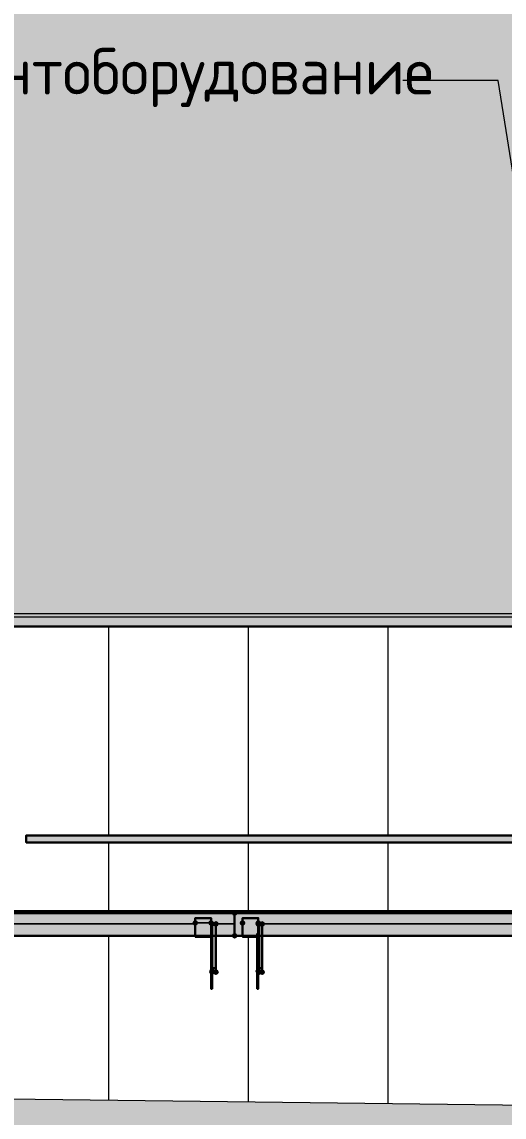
# Model space of a CAD drawing. Header units: millimetres. Extents: x -11345 to 411485, y -9810 to 73012.
# Drawn here: x 301722 to 303798, y 3243 to 7960 of the extents above; entities that cross this region are included whole.
import ezdxf

# ---------------------------------------------------------------- set-up
doc = ezdxf.new("R2010")
doc.units = ezdxf.units.MM
for name, color, linetype in [('PDF _Аннотация', 7, 'Continuous'), ('PDF _Крыша штриховка', 7, 'Continuous'), ('PDF _Линии', 7, 'Continuous'), ('PDF _Перекрытие', 7, 'Continuous'), ('PDF _Текст', 7, 'Continuous')]:
    doc.layers.add(name, color=color, linetype=linetype)
for name, color, linetype, true_color in [('PDF _Антураж', 7, 'Continuous', 0xb7c0ca), ('PDF _Обобщенные модели', 7, 'Continuous', 0xb5bcbf), ('PDF _Ограждение', 7, 'Continuous', 0x7f7f7f), ('PDF _Стены штриховка поверхности', 7, 'Continuous', 0xcacbcc)]:
    doc.layers.add(name, color=color, linetype=linetype, true_color=true_color)
doc.styles.add('PDF GOST Common', font='GOST_Common.ttf')

msp = doc.modelspace()

# ---------------------------------------------------------------- hatches: boundary and pattern name
at = {"layer": 'PDF _Антураж', "transparency": 33554687}
msp.add_hatch(color=256, dxfattribs=at).paths.add_polyline_path([(298603.49472, 3063.50144), (298734.71891, 3046.56929), (298738.95195, 3063.50144), (298738.95195, 3076.20056), (298726.25284, 3076.20056), (298730.48587, 3093.13271), (298946.37083, 3063.50144), (298942.13779, 3042.33625), (298950.60387, 3042.33625), (298954.83691, 3063.50144), (299132.62452, 3038.10321), (301592.0198, 3008.47194), (301668.21449, 3008.47194), (307865.38263, 2932.27725), (308034.70416, 2928.04422), (308034.70416, 2919.57814), (308085.50062, 2839.15041), (308098.19974, 2830.68433), (308102.43278, 2826.4513), (308115.13189, 2822.21826), (308119.36493, 2822.21826), (308144.76316, 2817.98522), (308174.39443, 2813.75218), (308178.62747, 2813.75218), (308204.0257, 2817.98522), (308208.25874, 2817.98522), (308233.65697, 2822.21826), (308237.89, 2822.21826), (308250.58912, 2826.4513), (308259.0552, 2830.68433), (308267.52127, 2839.15041), (308271.75431, 2839.15041), (308318.31773, 2919.57814), (308318.31773, 2923.81118), (308322.55077, 2923.81118), (308322.55077, 2932.27725), (314604.37968, 3008.47194), (314684.80741, 3008.47194), (317804.55667, 2970.3746), (321047.06405, 2928.04422), (321051.29708, 2928.04422), (321051.29708, 2919.57814), (321055.53012, 2915.3451), (321102.09354, 2839.15041), (321114.79266, 2830.68433), (321114.79266, 2826.4513), (321131.72481, 2822.21826), (321135.95785, 2822.21826), (321161.35608, 2817.98522), (321199.45343, 2813.75218), (321220.61862, 2817.98522), (321224.85166, 2817.98522), (321250.24989, 2822.21826), (321254.48292, 2822.21826), (321267.18204, 2826.4513), (321275.64812, 2830.68433), (321284.11419, 2839.15041), (321330.67761, 2915.3451), (321330.67761, 2928.04422), (321753.98145, 2970.3746), (321758.21449, 2961.90852), (321758.21449, 3300.55159), (321152.89, 3241.28905), (316454.21744, 3300.55159), (314629.77791, 3321.71678), (312830.73661, 3300.55159), (308195.55962, 3241.28905), (308136.29708, 3241.28905), (301697.84576, 3321.71678), (297401.31183, 3372.51324), (297418.24399, 3321.71678), (297447.87525, 3241.28905), (297452.10829, 3224.3569), (297443.64222, 3245.52209), (297447.87525, 3224.3569), (297452.10829, 3220.12386), (297718.78971, 3152.39525), (297752.65402, 3148.16221), (297735.72186, 3152.39525), (297602.38115, 3186.25955), (297752.65402, 3148.16221), (297960.07289, 3118.53094), (298163.25874, 3093.13271), (298167.49177, 3093.13271), (298180.19089, 3118.53094), (298383.37673, 3093.13271), (298493.43573, 3076.20056), (298506.13484, 3076.20056)])
at = {"layer": 'PDF _Линии', "transparency": 33554559}
for points in [[(302650.27938, 4121.76103), (302646.04635, 4130.22711), (302637.58027, 4134.46014), (302629.11419, 4130.22711), (302624.88115, 4121.76103), (302629.11419, 4113.29495), (302637.58027, 4109.06191), (302646.04635, 4113.29495)], [(302650.27938, 4121.76103), (302646.04635, 4130.22711), (302637.58027, 4134.46014), (302629.11419, 4130.22711), (302624.88115, 4121.76103), (302629.11419, 4113.29495), (302637.58027, 4109.06191), (302646.04635, 4113.29495)], [(302480.95785, 4079.43065), (302476.72481, 4087.89672), (302468.25874, 4092.12976), (302459.79266, 4087.89672), (302455.55962, 4079.43065), (302459.79266, 4070.96457), (302468.25874, 4066.73153), (302476.72481, 4070.96457)], [(302548.68646, 4079.43065), (302544.45343, 4087.89672), (302535.98735, 4092.12976), (302527.52127, 4087.89672), (302523.28823, 4079.43065), (302527.52127, 4070.96457), (302535.98735, 4066.73153), (302544.45343, 4070.96457)], [(302552.9195, 4075.19761), (302548.68646, 4083.66368), (302540.22039, 4087.89672), (302531.75431, 4083.66368), (302527.52127, 4075.19761), (302531.75431, 4066.73153), (302540.22039, 4062.49849), (302548.68646, 4066.73153)], [(302552.9195, 4075.19761), (302548.68646, 4083.66368), (302540.22039, 4087.89672), (302531.75431, 4083.66368), (302527.52127, 4075.19761), (302531.75431, 4066.73153), (302540.22039, 4062.49849), (302548.68646, 4066.73153)], [(302552.9195, 4075.19761), (302548.68646, 4083.66368), (302540.22039, 4087.89672), (302531.75431, 4083.66368), (302527.52127, 4075.19761), (302531.75431, 4066.73153), (302540.22039, 4062.49849), (302548.68646, 4066.73153)], [(302552.9195, 4075.19761), (302548.68646, 4083.66368), (302540.22039, 4087.89672), (302531.75431, 4083.66368), (302527.52127, 4075.19761), (302531.75431, 4066.73153), (302540.22039, 4062.49849), (302548.68646, 4066.73153)], [(302569.85166, 4075.19761), (302565.61862, 4083.66368), (302557.15254, 4087.89672), (302548.68646, 4083.66368), (302544.45343, 4075.19761), (302548.68646, 4066.73153), (302557.15254, 4062.49849), (302565.61862, 4066.73153)], [(302684.14369, 4079.43065), (302679.91065, 4087.89672), (302671.44458, 4092.12976), (302662.9785, 4087.89672), (302658.74546, 4079.43065), (302662.9785, 4070.96457), (302671.44458, 4066.73153), (302679.91065, 4070.96457)], [(302751.87231, 4079.43065), (302747.63927, 4087.89672), (302739.17319, 4092.12976), (302730.70711, 4087.89672), (302726.47407, 4079.43065), (302730.70711, 4070.96457), (302739.17319, 4066.73153), (302747.63927, 4070.96457)], [(302751.87231, 4075.19761), (302747.63927, 4083.66368), (302739.17319, 4087.89672), (302730.70711, 4083.66368), (302726.47407, 4075.19761), (302730.70711, 4066.73153), (302739.17319, 4062.49849), (302747.63927, 4066.73153)], [(302751.87231, 4075.19761), (302747.63927, 4083.66368), (302739.17319, 4087.89672), (302730.70711, 4083.66368), (302726.47407, 4075.19761), (302730.70711, 4066.73153), (302739.17319, 4062.49849), (302747.63927, 4066.73153)], [(302756.10534, 4075.19761), (302751.87231, 4083.66368), (302743.40623, 4087.89672), (302734.94015, 4083.66368), (302730.70711, 4075.19761), (302734.94015, 4066.73153), (302743.40623, 4062.49849), (302751.87231, 4066.73153)], [(302756.10534, 4075.19761), (302751.87231, 4083.66368), (302743.40623, 4087.89672), (302734.94015, 4083.66368), (302730.70711, 4075.19761), (302734.94015, 4066.73153), (302743.40623, 4062.49849), (302751.87231, 4066.73153)], [(302768.80446, 4075.19761), (302764.57142, 4083.66368), (302756.10534, 4087.89672), (302747.63927, 4083.66368), (302743.40623, 4075.19761), (302747.63927, 4066.73153), (302756.10534, 4062.49849), (302764.57142, 4066.73153)], [(302650.27938, 4024.40115), (302646.04635, 4032.86722), (302637.58027, 4037.10026), (302629.11419, 4032.86722), (302624.88115, 4024.40115), (302629.11419, 4015.93507), (302637.58027, 4011.70203), (302646.04635, 4015.93507)], [(302650.27938, 4024.40115), (302646.04635, 4032.86722), (302637.58027, 4037.10026), (302629.11419, 4032.86722), (302624.88115, 4024.40115), (302629.11419, 4015.93507), (302637.58027, 4011.70203), (302646.04635, 4015.93507)], [(302552.9195, 3872.01177), (302548.68646, 3880.47784), (302540.22039, 3884.71088), (302531.75431, 3880.47784), (302527.52127, 3872.01177), (302531.75431, 3863.54569), (302540.22039, 3859.31265), (302548.68646, 3863.54569)], [(302552.9195, 3867.77873), (302548.68646, 3876.24481), (302540.22039, 3880.47784), (302531.75431, 3876.24481), (302527.52127, 3867.77873), (302531.75431, 3859.31265), (302540.22039, 3855.07961), (302548.68646, 3859.31265)], [(302552.9195, 3867.77873), (302548.68646, 3876.24481), (302540.22039, 3880.47784), (302531.75431, 3876.24481), (302527.52127, 3867.77873), (302531.75431, 3859.31265), (302540.22039, 3855.07961), (302548.68646, 3859.31265)], [(302569.85166, 3867.77873), (302565.61862, 3876.24481), (302557.15254, 3880.47784), (302548.68646, 3876.24481), (302544.45343, 3867.77873), (302548.68646, 3859.31265), (302557.15254, 3855.07961), (302565.61862, 3859.31265)], [(302751.87231, 3872.01177), (302747.63927, 3880.47784), (302739.17319, 3884.71088), (302730.70711, 3880.47784), (302726.47407, 3872.01177), (302730.70711, 3863.54569), (302739.17319, 3859.31265), (302747.63927, 3863.54569)], [(302756.10534, 3867.77873), (302751.87231, 3876.24481), (302743.40623, 3880.47784), (302734.94015, 3876.24481), (302730.70711, 3867.77873), (302734.94015, 3859.31265), (302743.40623, 3855.07961), (302751.87231, 3859.31265)], [(302756.10534, 3867.77873), (302751.87231, 3876.24481), (302743.40623, 3880.47784), (302734.94015, 3876.24481), (302730.70711, 3867.77873), (302734.94015, 3859.31265), (302743.40623, 3855.07961), (302751.87231, 3859.31265)], [(302768.80446, 3867.77873), (302764.57142, 3876.24481), (302756.10534, 3880.47784), (302747.63927, 3876.24481), (302743.40623, 3867.77873), (302747.63927, 3859.31265), (302756.10534, 3855.07961), (302764.57142, 3859.31265)]]:
    msp.add_hatch(color=256, dxfattribs=at).paths.add_polyline_path(points)
at = {"layer": 'PDF _Обобщенные модели', "true_color": 0x7f7f7f, "transparency": 33554559}
h = msp.add_hatch(color=8, dxfattribs=at)
h.paths.add_polyline_path([(305342.49177, 3872.01177), (305338.25874, 3884.71088), (305338.25874, 3872.01177)])
h.paths.add_polyline_path([(304157.24104, 3867.77873), (304157.24104, 4024.40115), (305270.53012, 4024.40115), (305270.53012, 4020.16811), (305338.25874, 4020.16811), (305338.25874, 3884.71088), (305342.49177, 3884.71088), (305342.49177, 3872.01177), (305342.49177, 3867.77873), (305355.19089, 3867.77873), (305355.19089, 4024.40115), (305435.61862, 4024.40115), (305435.61862, 4130.22711), (301236.44458, 4130.22711), (301236.44458, 4024.40115), (301270.30888, 4024.40115), (301270.30888, 4020.16811), (301333.80446, 4020.16811), (301333.80446, 3795.81708), (301338.0375, 3795.81708), (301338.0375, 3884.71088), (301342.27054, 3884.71088), (301338.0375, 4075.19761), (301338.0375, 4079.43065), (302307.40328, 4079.43065), (301338.0375, 4075.19761), (301342.27054, 4075.19761), (301342.27054, 3884.71088), (301342.27054, 3867.77873), (301354.96965, 3867.77873), (301354.96965, 4024.40115), (302468.25874, 4024.40115), (302468.25874, 4020.16811), (302535.98735, 4020.16811), (302535.98735, 3795.81708), (302540.22039, 3795.81708), (302540.22039, 3867.77873), (302557.15254, 3867.77873), (302557.15254, 4024.40115), (302671.44458, 4024.40115), (302671.44458, 4020.16811), (302734.94015, 4020.16811), (302734.94015, 3795.81708), (302739.17319, 3795.81708), (302739.17319, 3867.77873), (302743.40623, 3867.77873), (302739.17319, 3884.71088), (302743.40623, 3884.71088), (302739.17319, 4075.19761), (302739.17319, 4079.43065), (303708.53897, 4079.43065), (302739.17319, 4075.19761), (302743.40623, 4075.19761), (302743.40623, 3884.71088), (302743.40623, 3867.77873), (302756.10534, 3867.77873), (302756.10534, 4024.40115), (303869.39443, 4024.40115), (303869.39443, 4020.16811), (303937.12304, 4020.16811), (303937.12304, 4075.19761), (303937.12304, 4079.43065), (304038.71596, 4079.43065), (303937.12304, 4075.19761), (303941.35608, 3884.71088), (303941.35608, 3867.77873), (303954.0552, 3867.77873), (303954.0552, 4024.40115), (304068.34723, 4024.40115), (304068.34723, 4020.16811), (304136.07584, 4020.16811), (304136.07584, 3795.81708), (304140.30888, 3795.81708), (304140.30888, 3867.77873)])
h.paths.add_polyline_path([(305338.25874, 4075.19761), (305338.25874, 4079.43065), (305422.9195, 4079.43065)], flags=0)
h.paths.add_polyline_path([(302540.22039, 4075.19761), (302540.22039, 4032.86722), (302535.98735, 4032.86722), (302535.98735, 4079.43065), (302624.88115, 4079.43065)], flags=0)
h.paths.add_polyline_path([(304140.30888, 4075.19761), (304140.30888, 4032.86722), (304136.07584, 4032.86722), (304136.07584, 4079.43065), (305270.53012, 4079.43065)], flags=0)
at = {"layer": 'PDF _Ограждение', "true_color": 0xb5bcbf, "transparency": 33554559}
msp.add_hatch(color=9, dxfattribs=at).paths.add_polyline_path([(299145.32363, 5412.83773), (299145.32363, 5353.57519), (321758.21449, 5353.57519), (321758.21449, 5412.83773), (313067.78676, 5412.83773), (313067.78676, 5391.67253), (312407.43278, 5391.67253), (312407.43278, 5412.83773), (305016.54782, 5412.83773), (305016.54782, 5391.67253), (304356.19384, 5391.67253), (304356.19384, 5412.83773)])
at = {"layer": 'PDF _Перекрытие', "true_color": 0x787878, "transparency": 33554559}
msp.add_hatch(color=8, dxfattribs=at).paths.add_polyline_path([(305152.00505, 4456.17106), (301740.17614, 4456.17106), (301740.17614, 4426.53979), (305152.00505, 4426.53979)])
at = {"layer": 'PDF _Стены штриховка поверхности', "true_color": 0xfbfbf4, "transparency": 33554687}
msp.add_hatch(color=7, dxfattribs=at).paths.add_polyline_path([(299187.65402, 11339.09141), (299187.65402, 10733.76693), (299191.88705, 10733.76693), (299191.88705, 10712.60174), (299187.65402, 10712.60174), (299187.65402, 10107.27725), (299191.88705, 10107.27725), (299191.88705, 10081.87902), (299187.65402, 10081.87902), (299187.65402, 9476.55454), (299191.88705, 9476.55454), (299191.88705, 9455.38935), (299187.65402, 9455.38935), (299187.65402, 8850.06486), (299191.88705, 8850.06486), (299191.88705, 8824.66663), (299187.65402, 8824.66663), (299187.65402, 8219.34215), (299191.88705, 8219.34215), (299191.88705, 8193.94392), (299187.65402, 8193.94392), (299187.65402, 7592.85248), (299191.88705, 7592.85248), (299191.88705, 7567.45425), (299187.65402, 7567.45425), (299187.65402, 6962.12976), (299191.88705, 6962.12976), (299191.88705, 6936.73153), (299187.65402, 6936.73153), (299187.65402, 6335.64009), (299191.88705, 6335.64009), (299191.88705, 6310.24186), (299187.65402, 6310.24186), (299187.65402, 5704.91737), (299191.88705, 5704.91737), (299191.88705, 5679.51914), (299187.65402, 5679.51914), (299187.65402, 5552.52799), (299217.28528, 5531.3628), (299217.28528, 5497.49849), (299187.65402, 5497.49849), (299187.65402, 5412.83773), (299852.24104, 5412.83773), (299852.24104, 6276.37755), (299818.37673, 6276.37755), (299818.37673, 11076.64304), (301515.82511, 11076.64304), (301511.59207, 8075.41885), (301511.59207, 6276.37755), (301553.92245, 6276.37755), (301553.92245, 5412.83773), (303852.46228, 5412.83773), (303852.46228, 6276.37755), (303848.22924, 6276.37755), (303848.22924, 11076.64304), (305524.51242, 11076.64304), (305524.51242, 6276.37755), (305528.74546, 6276.37755), (305528.74546, 5412.83773), (306379.58617, 5412.83773), (306379.58617, 11868.22121), (299187.65402, 11868.22121), (299187.65402, 11364.48964), (299191.88705, 11364.48964), (299191.88705, 11339.09141)])

# ---------------------------------------------------------------- linework, layer by layer
at = {"layer": 'PDF _Аннотация', "lineweight": 9}
msp.add_lwpolyline([(304296.9313, 4422.30675), (303772.03455, 7707.14451), (303649.27643, 7707.14451), (303361.42983, 7707.14451)], dxfattribs=at)
at = {"layer": 'PDF _Антураж', "color": 7, "lineweight": 18}
msp.add_lwpolyline([(321334.91065, 2919.57814), (321334.91065, 2923.81118), (321758.21449, 2961.90852), (321758.21449, 3300.55159), (321152.89, 3241.28905), (314672.10829, 3321.71678), (308165.92835, 3241.28905), (297401.31183, 3372.51324), (297452.10829, 3224.3569), (297752.65402, 3148.16221)], dxfattribs=at)
at = {"layer": 'PDF _Крыша штриховка', "lineweight": 9}
for points in [[(302095.75136, 4456.17106), (302095.75136, 5353.57519)], [(302696.84281, 4456.17106), (302696.84281, 5353.57519)], [(303297.93425, 4456.17106), (303297.93425, 5353.57519)], [(302095.75136, 4130.22711), (302095.75136, 4426.53979)], [(302696.84281, 4130.22711), (302696.84281, 4426.53979)], [(303297.93425, 4130.22711), (303297.93425, 4426.53979)], [(302095.75136, 3317.48374), (302095.75136, 4024.40115)], [(302696.84281, 3309.01767), (302696.84281, 4020.16811)], [(303297.93425, 3300.55159), (303297.93425, 4024.40115)]]:
    msp.add_lwpolyline(points, dxfattribs=at)
at = {"layer": 'PDF _Линии', "lineweight": 30}
for points in [[(305152.00505, 4426.53979), (301740.17614, 4426.53979), (301740.17614, 4456.17106), (305152.00505, 4456.17106)], [(304038.71596, 4121.76103), (304038.71596, 4087.89672), (304038.71596, 4079.43065), (304038.71596, 4024.40115), (304038.71596, 4079.43065), (304038.71596, 4087.89672), (304038.71596, 4121.76103), (304038.71596, 4125.99407), (304038.71596, 4130.22711), (302637.58027, 4130.22711), (302637.58027, 4125.99407), (302637.58027, 4121.76103)], [(302739.17319, 4075.19761), (302739.17319, 3986.3038)], [(302743.40623, 4075.19761), (302743.40623, 3884.71088)]]:
    msp.add_lwpolyline(points, close=True, dxfattribs=at)
for points in [[(301236.44458, 4024.40115), (301236.44458, 4079.43065), (301236.44458, 4087.89672), (301236.44458, 4121.76103), (302637.58027, 4121.76103), (302637.58027, 4087.89672), (302637.58027, 4079.43065), (302637.58027, 4024.40115), (302637.58027, 4079.43065), (302637.58027, 4087.89672), (302637.58027, 4121.76103), (302637.58027, 4125.99407), (302637.58027, 4130.22711), (301236.44458, 4130.22711), (301236.44458, 4125.99407), (301236.44458, 4121.76103)], [(302535.98735, 4020.16811), (302468.25874, 4020.16811), (302468.25874, 4079.43065), (302468.25874, 4100.59584), (302535.98735, 4100.59584), (302535.98735, 4079.43065), (302535.98735, 4032.86722), (302535.98735, 4079.43065)], [(302535.98735, 4075.19761), (302535.98735, 4075.19761)], [(302540.22039, 3872.01177), (302540.22039, 3884.71088), (302540.22039, 3867.77873), (302540.22039, 3884.71088), (302557.15254, 3884.71088), (302557.15254, 4075.19761), (302540.22039, 4075.19761), (302540.22039, 3884.71088), (302540.22039, 4075.19761), (302540.22039, 3986.3038), (302540.22039, 4075.19761)], [(302540.22039, 4075.19761), (302540.22039, 4075.19761)], [(302540.22039, 4075.19761), (302540.22039, 4075.19761)], [(302734.94015, 4020.16811), (302671.44458, 4020.16811), (302671.44458, 4079.43065), (302671.44458, 4100.59584), (302739.17319, 4100.59584), (302739.17319, 4079.43065), (302739.17319, 4032.86722), (302739.17319, 4079.43065)], [(302739.17319, 4075.19761), (302739.17319, 4075.19761)], [(302743.40623, 4075.19761), (302743.40623, 4075.19761)], [(302743.40623, 4075.19761), (302743.40623, 4075.19761)], [(302743.40623, 4075.19761), (302756.10534, 4075.19761), (302756.10534, 3884.71088), (302743.40623, 3884.71088), (302743.40623, 3867.77873), (302756.10534, 3867.77873), (302756.10534, 3884.71088)], [(302540.22039, 3986.3038), (302540.22039, 3973.60469), (302540.22039, 3965.13861), (302540.22039, 3795.81708), (302535.98735, 3795.81708), (302535.98735, 3965.13861), (302535.98735, 3973.60469), (302535.98735, 4032.86722), (302540.22039, 4032.86722)], [(302739.17319, 3986.3038), (302739.17319, 3973.60469), (302739.17319, 3965.13861), (302739.17319, 3795.81708), (302734.94015, 3795.81708), (302734.94015, 3965.13861), (302734.94015, 3973.60469), (302734.94015, 4032.86722), (302739.17319, 4032.86722)], [(302540.22039, 3884.71088), (302540.22039, 3884.71088)], [(302557.15254, 3884.71088), (302557.15254, 3867.77873), (302540.22039, 3867.77873)], [(302540.22039, 3872.01177), (302540.22039, 3872.01177)], [(302739.17319, 3884.71088), (302739.17319, 3872.01177)], [(302743.40623, 3884.71088), (302743.40623, 3884.71088)], [(302743.40623, 3867.77873), (302743.40623, 3884.71088)], [(302743.40623, 3872.01177), (302743.40623, 3872.01177)]]:
    msp.add_lwpolyline(points, dxfattribs=at)
at = {"layer": 'PDF _Линии', "lineweight": 30, "ltscale": 11.810594}
msp.add_lwpolyline([(301236.44458, 4024.40115), (302637.58027, 4024.40115), (304038.71596, 4024.40115), (305435.61862, 4024.40115)], dxfattribs=at)
at = {"layer": 'PDF _Обобщенные модели', "color": 7, "lineweight": 9}
for points in [[(301236.44458, 4121.76103), (302637.58027, 4121.76103), (304038.71596, 4121.76103), (305435.61862, 4121.76103)], [(302637.58027, 4130.22711), (302637.58027, 4130.22711)], [(302637.58027, 4130.22711), (302637.58027, 4130.22711)], [(302535.98735, 4075.19761), (302535.98735, 4075.19761)], [(302540.22039, 4075.19761), (302540.22039, 4075.19761)], [(302540.22039, 4075.19761), (302540.22039, 4075.19761)], [(302557.15254, 4075.19761), (302540.22039, 4075.19761), (302540.22039, 3986.3038)], [(302739.17319, 4075.19761), (302739.17319, 4075.19761)], [(302739.17319, 4075.19761), (302739.17319, 4075.19761)], [(302739.17319, 4075.19761), (302739.17319, 3986.3038)], [(302743.40623, 4075.19761), (302743.40623, 4075.19761)], [(302756.10534, 4075.19761), (302743.40623, 4075.19761)], [(302468.25874, 4020.16811), (302468.25874, 4020.16811)], [(302637.58027, 4024.40115), (302637.58027, 4024.40115)], [(302637.58027, 4024.40115), (302637.58027, 4024.40115)], [(302671.44458, 4020.16811), (302671.44458, 4020.16811)], [(302540.22039, 3973.60469), (302535.98735, 3973.60469)], [(302535.98735, 3965.13861), (302540.22039, 3965.13861)], [(302739.17319, 3973.60469), (302734.94015, 3973.60469)], [(302734.94015, 3965.13861), (302739.17319, 3965.13861)], [(302540.22039, 3872.01177), (302540.22039, 3872.01177)], [(302540.22039, 3867.77873), (302557.15254, 3867.77873)], [(302739.17319, 3872.01177), (302739.17319, 3872.01177)], [(302743.40623, 3872.01177), (302743.40623, 3872.01177)], [(302743.40623, 3867.77873), (302756.10534, 3867.77873)]]:
    msp.add_lwpolyline(points, dxfattribs=at)
at = {"layer": 'PDF _Обобщенные модели', "color": 8, "lineweight": 0, "true_color": 0x7f7f7f}
for points in [[(302468.25874, 4075.19761), (301338.0375, 4075.19761), (302468.25874, 4075.19761)], [(302468.25874, 4079.43065), (302535.98735, 4079.43065), (302468.25874, 4079.43065)], [(302535.98735, 4079.43065), (302468.25874, 4079.43065), (302535.98735, 4079.43065)], [(302519.0552, 4079.43065), (302519.0552, 4079.43065), (302535.98735, 4079.43065)], [(302540.22039, 4075.19761), (302557.15254, 4075.19761), (302540.22039, 4075.19761)], [(302540.22039, 4075.19761), (302540.22039, 4075.19761), (302540.22039, 4075.19761)], [(302540.22039, 4075.19761), (302540.22039, 4075.19761), (302540.22039, 4075.19761)], [(302637.58027, 4075.19761), (302540.22039, 4075.19761), (302637.58027, 4075.19761)], [(302743.40623, 3884.71088), (302739.17319, 4075.19761), (302743.40623, 3884.71088)], [(302739.17319, 4075.19761), (302739.17319, 4075.19761), (302739.17319, 4075.19761)], [(302739.17319, 4075.19761), (302739.17319, 4075.19761), (302739.17319, 4075.19761)], [(303869.39443, 4075.19761), (302739.17319, 4075.19761), (303869.39443, 4075.19761)], [(302540.22039, 3884.71088), (302540.22039, 3884.71088), (302540.22039, 3884.71088)], [(302540.22039, 3884.71088), (302540.22039, 3884.71088), (302540.22039, 3884.71088)], [(302540.22039, 3884.71088), (302540.22039, 3884.71088), (302540.22039, 3884.71088)], [(302540.22039, 3867.77873), (302540.22039, 3867.77873), (302540.22039, 3867.77873)], [(302743.40623, 3884.71088), (302739.17319, 3884.71088), (302743.40623, 3884.71088)], [(302739.17319, 3872.01177), (302739.17319, 3872.01177), (302739.17319, 3872.01177)], [(302739.17319, 3872.01177), (302739.17319, 3872.01177), (302739.17319, 3872.01177)]]:
    msp.add_lwpolyline(points, dxfattribs=at)
for points in [[(302540.22039, 4075.19761), (302540.22039, 4075.19761), (302540.22039, 4075.19761)], [(302540.22039, 4075.19761), (302540.22039, 4075.19761), (302540.22039, 4075.19761)], [(302671.44458, 4079.43065), (302671.44458, 4079.43065), (302671.44458, 4079.43065)], [(302739.17319, 4075.19761), (302739.17319, 4075.19761), (302739.17319, 4075.19761)], [(302540.22039, 3884.71088), (302540.22039, 3884.71088), (302540.22039, 3884.71088)], [(302540.22039, 3884.71088), (302540.22039, 3884.71088), (302540.22039, 3884.71088)], [(302739.17319, 3884.71088), (302739.17319, 3884.71088), (302739.17319, 3884.71088)], [(302739.17319, 3884.71088), (302739.17319, 3884.71088), (302739.17319, 3884.71088)]]:
    msp.add_lwpolyline(points, close=True, dxfattribs=at)
at = {"layer": 'PDF _Ограждение', "color": 7, "lineweight": 9, "ltscale": 226.136889}
for points in [[(295987.47702, 5412.83773), (321758.21449, 5412.83773)], [(321758.21449, 5395.90557), (295987.47702, 5395.90557)], [(321758.21449, 5357.80823), (295987.47702, 5357.80823)], [(321758.21449, 5353.57519), (295987.47702, 5353.57519)]]:
    msp.add_lwpolyline(points, dxfattribs=at)

# ---------------------------------------------------------------- texts
at = {"layer": 'PDF _Текст', "insert": (299531.10501, 7720.31193), "char_height": 200.0114033, "attachment_point": 4, "style": 'PDF GOST Common'}
msp.add_mtext('Площадка под вентоборудование', dxfattribs=at)

doc.saveas('drawing.dxf')
